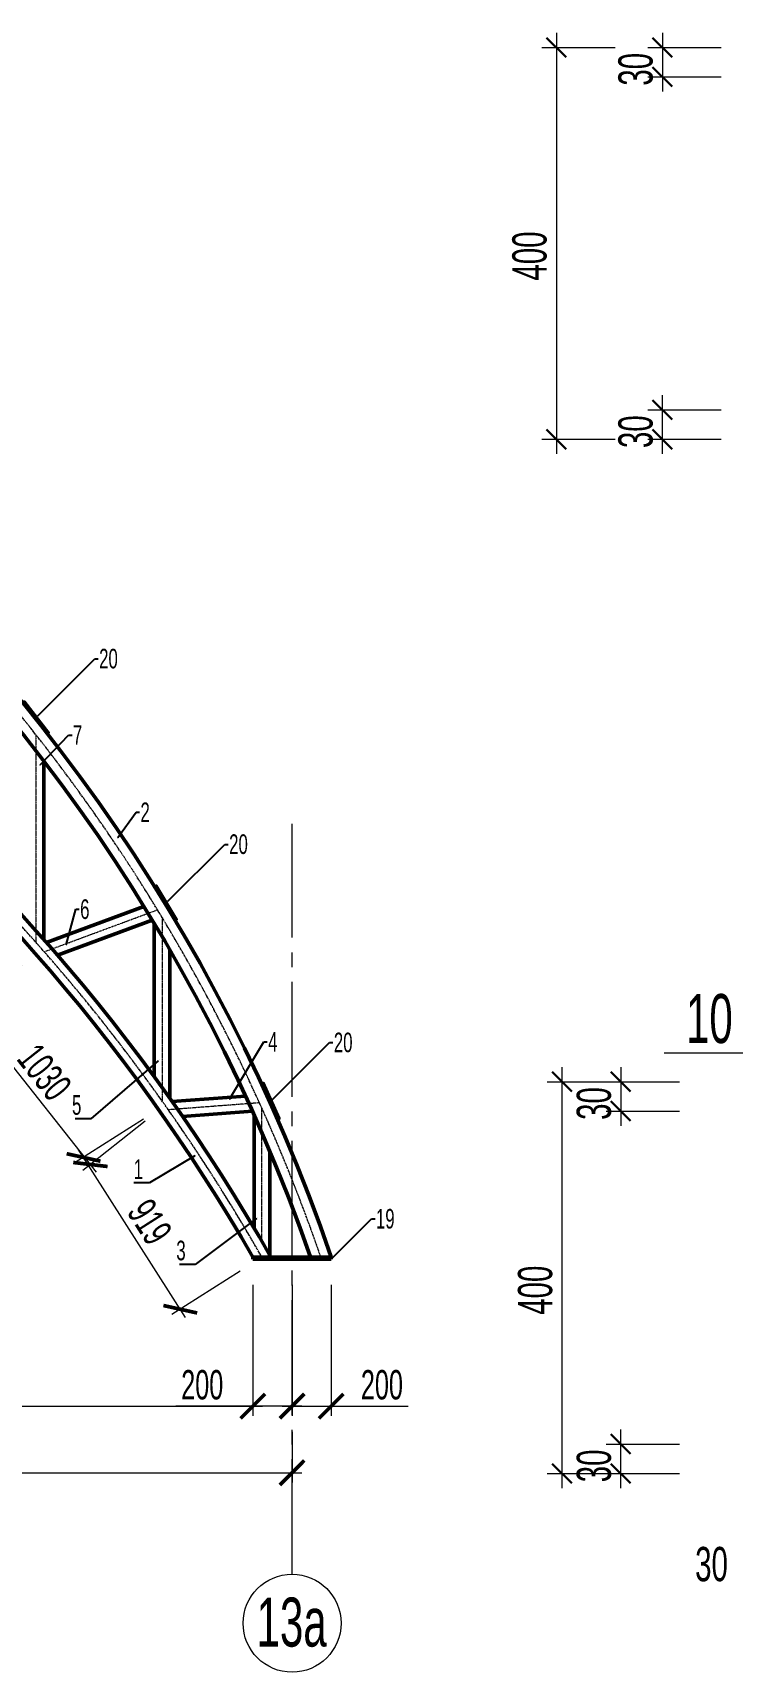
# Model space of a CAD drawing. Extents: x -483223 to 550073, y -164053 to -64662.
# Drawn here: x -178607 to -171463, y -107610 to -90871 of the extents above; entities that cross this region are included whole.
import ezdxf
from ezdxf import colors
from ezdxf.entities.mleader import LeaderData, LeaderLine
from ezdxf.math import Vec2, Vec3

# ---------------------------------------------------------------- set-up
doc = ezdxf.new("R2010")
doc.units = 0
doc.header["$MEASUREMENT"] = 0
doc.linetypes.add('K5LT_AXLED', pattern=[16.25, 11.75, -1.5, 1.5, -1.5])
doc.linetypes.add('K5LT_THIN', pattern=[0])
doc.layers.get('0').update_dxf_attribs({"color": 40, "linetype": 'CONTINUOUS'})
doc.layers.get('Defpoints').update_dxf_attribs({"linetype": 'CONTINUOUS'})
doc.layers.add('tonkie', color=8, linetype='CONTINUOUS', lineweight=15)
doc.layers.add('РОЗМІР', color=250, linetype='CONTINUOUS', lineweight=15)
doc.styles.add('ГОСТ', font='isocpeur.ttf', dxfattribs={"oblique": 10})
doc.styles.add('РОЗМІР', font='ARIALN.TTF', dxfattribs={"width": 0.75})
doc.dimstyles.new('50', dxfattribs={"dimscale": 100, "dimtxt": 3, "dimasz": 2.5, "dimexe": 1, "dimexo": 2.625, "dimtad": 1, "dimdec": 0, "dimlfac": 0.5, "dimtxsty": 'ГОСТ', "dimblk": 'ARCHTICK', "dimcen": 2.5, "dimdle": 1, "dimclrd": 7, "dimclre": 7, "dimclrt": 7, "dimadec": 0, "dimazin": 0, "dimtfac": 1, "dimtdec": 0, "dimtmove": 0, "dimatfit": 3, "dimldrblk": 'ARCHTICK', "dimlwd": -1, "dimlwe": -1, "dimarcsym": 0})

# ---------------------------------------------------------------- blocks, each defined once
blk = doc.blocks.new('_ArchTick')
at = {"color": 0, "linetype": 'ByBlock', "const_width": 0.15}
blk.add_lwpolyline([(-0.5, -0.5), (0.5, 0.5)], dxfattribs=at)
blk = doc.blocks.new('*D469')
at = {"layer": 'Defpoints', "color": 0, "transparency": 16777216}
for p in [(-175959, -104893), (-192929, -105573), (-175959, -105573)]:
    blk.add_point(p, dxfattribs=at)
at = {"layer": 'tonkie', "color": 7, "transparency": 16777216}
for p, q in [((-175959, -105155), (-175959, -105673)), ((-192929, -105310), (-192929, -105473)), ((-193029, -105573), (-175859, -105573))]:
    blk.add_line(p, q, dxfattribs=at)
at = {"layer": 'tonkie', "color": 7, "transparency": 16777216, "xscale": 250, "yscale": 250, "zscale": 250, "rotation": 180}
blk.add_blockref('_ArchTick', (-192929, -105573), dxfattribs=at)
at = {"layer": 'tonkie', "color": 7, "transparency": 16777216, "xscale": 250, "yscale": 250, "zscale": 250}
blk.add_blockref('_ArchTick', (-175959, -105573), dxfattribs=at)
at = {"layer": 'tonkie', "color": 7, "transparency": 16777216, "insert": (-184444, -105357), "char_height": 300, "attachment_point": 5, "style": 'РОЗМІР'}
blk.add_mtext('8485', dxfattribs=at)
blk = doc.blocks.new('*D513')
at = {"layer": 'Defpoints', "color": 0, "transparency": 16777216}
for p in [(-175959, -103393), (-175559, -103393), (-175559, -104893)]:
    blk.add_point(p, dxfattribs=at)
at = {"layer": 'tonkie', "color": 7, "transparency": 16777216}
for p, q in [((-175959, -103655), (-175959, -104993)), ((-175559, -103655), (-175559, -104993)), ((-176059, -104893), (-175559, -104893)), ((-175559, -104893), (-174773, -104893))]:
    blk.add_line(p, q, dxfattribs=at)
at = {"layer": 'tonkie', "color": 7, "transparency": 16777216, "xscale": 250, "yscale": 250, "zscale": 250, "rotation": 180}
blk.add_blockref('_ArchTick', (-175959, -104893), dxfattribs=at)
at = {"layer": 'tonkie', "color": 7, "transparency": 16777216, "xscale": 250, "yscale": 250, "zscale": 250}
blk.add_blockref('_ArchTick', (-175559, -104893), dxfattribs=at)
at = {"layer": 'tonkie', "color": 7, "transparency": 16777216, "insert": (-175041, -104677), "char_height": 300, "attachment_point": 5, "style": 'РОЗМІР'}
blk.add_mtext('200', dxfattribs=at)
blk = doc.blocks.new('*D470')
at = {"layer": 'Defpoints', "color": 0, "transparency": 16777216}
for p in [(-176359, -103393), (-175959, -103393), (-176359, -104893)]:
    blk.add_point(p, dxfattribs=at)
at = {"layer": 'tonkie', "color": 7, "transparency": 16777216}
for p, q in [((-176359, -103655), (-176359, -104993)), ((-175959, -103655), (-175959, -104993)), ((-176359, -104893), (-177144, -104893)), ((-175859, -104893), (-176359, -104893))]:
    blk.add_line(p, q, dxfattribs=at)
at = {"layer": 'tonkie', "color": 7, "transparency": 16777216, "xscale": 250, "yscale": 250, "zscale": 250, "rotation": 180}
blk.add_blockref('_ArchTick', (-176359, -104893), dxfattribs=at)
at = {"layer": 'tonkie', "color": 7, "transparency": 16777216, "xscale": 250, "yscale": 250, "zscale": 250}
blk.add_blockref('_ArchTick', (-175959, -104893), dxfattribs=at)
at = {"layer": 'tonkie', "color": 7, "transparency": 16777216, "insert": (-176876, -104677), "char_height": 300, "attachment_point": 5, "style": 'РОЗМІР'}
blk.add_mtext('200', dxfattribs=at)
blk = doc.blocks.new('*D479')
at = {"layer": 'Defpoints', "color": 0, "transparency": 16777216}
for p in [(-177255, -101822), (-178088, -102354), (-176266, -103373)]:
    blk.add_point(p, dxfattribs=at)
at = {"layer": 'tonkie', "color": 7, "transparency": 16777216}
for p, q in [((-177476, -101963), (-178173, -102407)), ((-177046, -103988), (-178142, -102269)), ((-176488, -103514), (-177185, -103958))]:
    blk.add_line(p, q, dxfattribs=at)
at = {"layer": 'tonkie', "color": 7, "transparency": 16777216, "xscale": 250, "yscale": 250, "zscale": 250}
for p, rotation in [((-178088, -102354), 122.5094949699306), ((-177100, -103904), 302.5094949699306)]:
    blk.add_blockref('_ArchTick', p, dxfattribs=dict(at, rotation=rotation))
at = {"layer": 'tonkie', "color": 7, "transparency": 16777216, "insert": (-177412, -103013), "char_height": 300, "attachment_point": 5, "rotation": 302.5095, "style": 'РОЗМІР'}
blk.add_mtext('919', dxfattribs=at)
blk = doc.blocks.new('*D480')
at = {"layer": 'Defpoints', "color": 0, "transparency": 16777216}
for p in [(-178532, -100206), (-179296, -100810), (-177255, -101822)]:
    blk.add_point(p, dxfattribs=at)
at = {"layer": 'tonkie', "color": 7, "transparency": 16777216}
for p, q in [((-178738, -100369), (-179374, -100872)), ((-177956, -102504), (-179358, -100732)), ((-177460, -101985), (-178097, -102488))]:
    blk.add_line(p, q, dxfattribs=at)
at = {"layer": 'tonkie', "color": 7, "transparency": 16777216, "xscale": 250, "yscale": 250, "zscale": 250}
for p, rotation in [((-179296, -100810), 128.3289358006477), ((-178018, -102426), 308.3289358006477)]:
    blk.add_blockref('_ArchTick', p, dxfattribs=dict(at, rotation=rotation))
at = {"layer": 'tonkie', "color": 7, "transparency": 16777216, "insert": (-178488, -101484), "char_height": 300, "attachment_point": 5, "rotation": 308.3289, "style": 'РОЗМІР'}
blk.add_mtext('1030', dxfattribs=at)
blk = doc.blocks.new('*D481')
at = {"layer": 'Defpoints', "color": 0, "transparency": 16777216}
for p in [(-180056, -98664), (-180736, -99336), (-178532, -100206)]:
    blk.add_point(p, dxfattribs=at)
at = {"layer": 'tonkie', "color": 7, "transparency": 16777216}
for p, q in [((-180242, -98848), (-180807, -99406)), ((-179142, -100950), (-180806, -99265)), ((-178719, -100391), (-179284, -100949))]:
    blk.add_line(p, q, dxfattribs=at)
at = {"layer": 'tonkie', "color": 7, "transparency": 16777216, "xscale": 250, "yscale": 250, "zscale": 250}
for p, rotation in [((-180736, -99336), 134.6423707464829), ((-179213, -100879), 314.6423707464829)]:
    blk.add_blockref('_ArchTick', p, dxfattribs=dict(at, rotation=rotation))
at = {"layer": 'tonkie', "color": 7, "transparency": 16777216, "insert": (-179821, -99956), "char_height": 300, "attachment_point": 5, "rotation": 314.6424, "style": 'РОЗМІР'}
blk.add_mtext('1084', dxfattribs=at)
blk = doc.blocks.new('*D489')
at = {"layer": 'Defpoints', "color": 0, "transparency": 16777216}
for p in [(-176359, -103393), (-192929, -104089), (-176359, -104893)]:
    blk.add_point(p, dxfattribs=at)
at = {"layer": 'tonkie', "color": 7, "transparency": 16777216}
for p, q in [((-176359, -103655), (-176359, -104993)), ((-192929, -104351), (-192929, -104993)), ((-193029, -104893), (-176259, -104893))]:
    blk.add_line(p, q, dxfattribs=at)
at = {"layer": 'tonkie', "color": 7, "transparency": 16777216, "xscale": 250, "yscale": 250, "zscale": 250, "rotation": 180}
blk.add_blockref('_ArchTick', (-192929, -104893), dxfattribs=at)
at = {"layer": 'tonkie', "color": 7, "transparency": 16777216, "xscale": 250, "yscale": 250, "zscale": 250}
blk.add_blockref('_ArchTick', (-176359, -104893), dxfattribs=at)
at = {"layer": 'tonkie', "color": 7, "transparency": 16777216, "insert": (-184644, -104677), "char_height": 300, "attachment_point": 5, "style": 'РОЗМІР'}
blk.add_mtext('8285', dxfattribs=at)

msp = doc.modelspace()

# ---------------------------------------------------------------- linework, layer by layer
at = {"layer": 'tonkie', "color": 0, "linetype": 'K5LT_AXLED'}
for p, q in [((-178573.8371, -98039.8047), (-178573.8371, -100158.8485)), ((-178490.1145, -100253.7992), (-177334.3463, -99825.8254)), ((-177286.4752, -99903.5734), (-177286.4752, -101776.9709)), ((-176291.5743, -101796.7041), (-177222.5331, -101867.4391)), ((-176266.3434, -103212.5873), (-176266.3434, -101852.7752))]:
    msp.add_line(p, q, dxfattribs=at)
at = {"layer": 'tonkie', "color": 0, "lineweight": 50}
for p, q in [((-178493.8371, -98306.2327), (-178493.8371, -100128.501)), ((-178466.3123, -100159.6768), (-177471.9785, -99791.4811)), ((-178353.7397, -100288.609), (-177386.9615, -99930.617)), ((-177366.4752, -99964.5685), (-177366.4752, -101529.191)), ((-177206.4752, -100235.6789), (-177206.4752, -101751.4554)), ((-176433.3088, -101727.2426), (-177183.2873, -101784.2266)), ((-176362.6902, -101882.3381), (-177076.8097, -101936.5976)), ((-176346.3434, -103076.2845), (-176346.3434, -101918.798)), ((-176186.3434, -103351.5056), (-176186.3434, -102287.6179)), ((-175558.5621, -103372.7396), (-176358.5621, -103372.7396)), ((-176358.5621, -103392.7396), (-176358.5621, -103372.7396)), ((-175558.5621, -103392.7396), (-176358.5621, -103392.7396)), ((-175558.5621, -103392.7396), (-175558.5621, -103372.7396))]:
    msp.add_line(p, q, dxfattribs=at)
at = {"layer": 'tonkie', "color": 0, "linetype": 'K5LT_AXLED', "ltscale": 100}
msp.add_line((-175958.5621, -106609.9111), (-175958.5621, -98947.9882), dxfattribs=at)
at = {"layer": 'tonkie', "color": 0, "lineweight": 40}
for points in [[(-178454.2764, -98021.3393), (-178702.129, -97707.3822), (-178692.7103, -97699.9466), (-178444.8577, -98013.9037)], [(-177147.4692, -99928.9939), (-177354.5888, -99586.7929), (-177344.3228, -99580.5794), (-177137.2032, -99922.7803)], [(-176099.8403, -101962.8406), (-176265.1766, -101598.6101), (-176254.2497, -101593.65), (-176088.9134, -101957.8805)]]:
    msp.add_lwpolyline(points, close=True, dxfattribs=at)
at = {"layer": 'tonkie', "color": 0, "linetype": 'K5LT_AXLED'}
for centre, radius, start, end in [((-192928.5621, -109331.5448), 18263.6668, 19.04226521, 83.71310092), ((-192928.5621, -112900.4902), 19193.946, 29.76168322, 75.4986106)]:
    msp.add_arc(centre, radius, start, end, dxfattribs=at)
at = {"layer": 'tonkie', "color": 0, "lineweight": 50}
for centre, radius, start, end in [((-192928.5621, -109331.5448), 18363.6668, 18.9346102, 83.68469523), ((-192928.5621, -109331.5448), 18163.6668, 19.15117664, 83.61486975), ((-192928.5621, -112900.4902), 19113.946, 29.89890332, 75.57513438), ((-192928.5621, -112900.4902), 19273.946, 29.62578758, 75.42257991)]:
    msp.add_arc(centre, radius, start, end, dxfattribs=at)
at = {"layer": 'tonkie', "color": 0, "linetype": 'K5LT_THIN'}
msp.add_arc((-175958.5621, -107109.9111), 500, 0, 359.99999427, dxfattribs=at)
at = {"layer": 'РОЗМІР', "color": 0}
for p, q in [((-173259.4257, -90871.0483), (-173259.4257, -95171.0483)), ((-173259.4257, -90871.0483), (-173259.4257, -95171.0483)), ((-172176.5825, -90871.0483), (-172176.5825, -91471.0483)), ((-173409.4257, -91021.0483), (-172659.4257, -91021.0483)), ((-173409.4257, -91021.0483), (-172659.4257, -91021.0483)), ((-172326.5825, -91021.0483), (-171576.5825, -91021.0483)), ((-172326.5825, -91321.0483), (-171576.5825, -91321.0483)), ((-172176.5825, -95171.0483), (-172176.5825, -94571.0483)), ((-172326.5825, -94721.0483), (-171576.5825, -94721.0483)), ((-173409.4257, -95021.0483), (-172659.4257, -95021.0483)), ((-173409.4257, -95021.0483), (-172659.4257, -95021.0483)), ((-172326.5825, -95021.0483), (-171576.5825, -95021.0483)), ((-173201.8829, -101430.6406), (-173201.8829, -105730.6406)), ((-173201.8829, -101430.6406), (-173201.8829, -105730.6406)), ((-172601.8829, -101430.6406), (-172601.8829, -102030.6406)), ((-171159.2531, -101289.8234), (-172159.2531, -101289.8234)), ((-173351.8829, -101580.6406), (-172601.8829, -101580.6406)), ((-173351.8829, -101580.6406), (-172601.8829, -101580.6406)), ((-173101.8829, -101680.6406), (-173301.8829, -101480.6406)), ((-172751.8829, -101580.6406), (-172001.8829, -101580.6406)), ((-172751.8829, -101880.6406), (-172001.8829, -101880.6406)), ((-172751.8829, -105280.6406), (-172001.8829, -105280.6406)), ((-172601.8829, -105730.6406), (-172601.8829, -105130.6406)), ((-173351.8829, -105580.6406), (-172601.8829, -105580.6406)), ((-173351.8829, -105580.6406), (-172601.8829, -105580.6406)), ((-172751.8829, -105580.6406), (-172001.8829, -105580.6406))]:
    msp.add_line(p, q, dxfattribs=at)
at = {"layer": 'РОЗМІР', "color": 0, "lineweight": 30}
for p, q in [((-173159.4257, -91121.0483), (-173359.4257, -90921.0483)), ((-173159.4257, -91121.0483), (-173359.4257, -90921.0483)), ((-172076.5825, -91121.0483), (-172276.5825, -90921.0483)), ((-172076.5825, -91421.0483), (-172276.5825, -91221.0483)), ((-172076.5825, -94821.0483), (-172276.5825, -94621.0483)), ((-173159.4257, -95121.0483), (-173359.4257, -94921.0483)), ((-173159.4257, -95121.0483), (-173359.4257, -94921.0483)), ((-172076.5825, -95121.0483), (-172276.5825, -94921.0483)), ((-173101.8829, -101680.6406), (-173301.8829, -101480.6406)), ((-172501.8829, -101680.6406), (-172701.8829, -101480.6406)), ((-172501.8829, -101980.6406), (-172701.8829, -101780.6406)), ((-172501.8829, -105380.6406), (-172701.8829, -105180.6406)), ((-173101.8829, -105680.6406), (-173301.8829, -105480.6406)), ((-173101.8829, -105680.6406), (-173301.8829, -105480.6406)), ((-172501.8829, -105680.6406), (-172701.8829, -105480.6406))]:
    msp.add_line(p, q, dxfattribs=at)

# ---------------------------------------------------------------- texts
at = {"layer": 'tonkie', "color": 0, "style": 'РОЗМІР', "width": 0.75}
msp.add_text('13а', height=500, dxfattribs=at).set_placement((-176321.219, -107347.7962))
at = {"layer": 'РОЗМІР', "color": 0, "style": 'РОЗМІР', "width": 0.75}
for s, p in [('30', (-172276.5825, -91411.0483)), ('400', (-173359.4257, -93401.0483)), ('400', (-173359.4257, -93401.0483)), ('30', (-172276.5825, -95111.0483)), ('30', (-172701.8829, -101970.6406)), ('400', (-173301.8829, -103960.6406)), ('400', (-173301.8829, -103960.6406)), ('30', (-172701.8829, -105670.6406))]:
    msp.add_text(s, height=350, rotation=90, dxfattribs=at).set_placement(p)
for s, height, p in [('10', 500, (-171935.7045, -101185.9519)), ('30', 350, (-171841.8829, -106680.6406))]:
    msp.add_text(s, height=height, dxfattribs=at).set_placement(p)

# ---------------------------------------------------------------- dimensions: what is measured, and where the dimension line sits
at = {"layer": 'tonkie', "color": 0}
for p1, p2, distance, picture, middle in [((-178531.9758, -100206.3239), (-180055.5235, -98663.6371), 956.6724, '*D481', (-179820.9764, -99955.6663)), ((-177254.5041, -101822.205), (-178531.9758, -100206.3239), 973.5737, '*D480', (-178487.7861, -101484.2964)), ((-176266.3434, -103372.7396), (-177254.5041, -101822.205), 988.809, '*D479', (-177412.4121, -103012.9867))]:
    dim = msp.add_aligned_dim(p1=p1, p2=p2, distance=distance, dimstyle='50', override={"dimtxsty": 'РОЗМІР'}, dxfattribs=at)
    dim.commit()
    dim.dimension.update_dxf_attribs({"geometry": picture, "text_midpoint": middle})
for p1, picture, middle in [((-192928.5622, -104088.8117), '*D489', (-184643.5621, -104677.0677)), ((-175958.5621, -103392.7396), '*D470', (-176876.1098, -104677.0677))]:
    dim = msp.add_linear_dim(base=(-176358.5621, -104892.7396), p1=p1, p2=(-176358.5621, -103392.7396), angle=180, dimstyle='50', override={"dimtxsty": 'РОЗМІР'}, dxfattribs=at)
    dim.commit()
    dim.dimension.update_dxf_attribs({"geometry": picture, "text_midpoint": middle})
for base, p1, p2, picture, middle in [((-175558.5621, -104892.7396), (-175958.5621, -103392.7396), (-175558.5621, -103392.7396), '*D513', (-175041.0143, -104677.0677)), ((-175958.5621, -105572.7396), (-192928.5622, -105572.7396), (-175958.5621, -104892.7396), '*D469', (-184443.5621, -105357.0677))]:
    dim = msp.add_linear_dim(base=base, p1=p1, p2=p2, dimstyle='50', override={"dimtxsty": 'РОЗМІР'}, dxfattribs=at)
    dim.commit()
    dim.dimension.update_dxf_attribs({"geometry": picture, "text_midpoint": middle})

# ---------------------------------------------------------------- leaders
at = {"layer": 'tonkie', "color": 0, "ltscale": 50}
ml = msp.add_multileader_mtext('Standard', dxfattribs=at)
ml.set_content('20', style='РОЗМІР')
ml.set_leader_properties()
ml.build(insert=Vec2(0, 0))
ml.multileader.update_dxf_attribs({"text_right_attachment_type": 6, "dogleg_length": 0.36, "arrow_head_size": 18})
ctx = ml.context
ctx.base_point, ctx.char_height, ctx.arrow_head_size, ctx.landing_gap_size, ctx.plane_origin = Vec3(-177938.2354, -97262.3765), 200, 18, 9, Vec3(-178568.784, -97856.9251)
ctx.right_attachment = 6
notes = []
notes.append((ctx, [(0, (1, 1, 0), (-177974.2354, -97262.3765), (1, 0), 36, [(0, [(-178568.784, -97856.9251)], 0, [])])]))
ctx.mtext.insert, ctx.mtext.flow_direction = Vec3(-177929.2354, -97160.6712), 5
ml = msp.add_multileader_mtext('Standard', dxfattribs=at)
ml.set_content('7', style='РОЗМІР')
ml.set_leader_properties()
ml.build(insert=Vec2(0, 0))
ml.multileader.update_dxf_attribs({"text_right_attachment_type": 6, "dogleg_length": 0.36, "arrow_head_size": 18})
ctx = ml.context
ctx.base_point, ctx.char_height, ctx.arrow_head_size, ctx.landing_gap_size, ctx.plane_origin = Vec3(-178205.871, -98040.7983), 200, 18, 9, Vec3(-178543.2212, -98360.1485)
ctx.right_attachment = 6
notes.append((ctx, [(1, (1, 1, 0), (-178241.871, -98040.7983), (1, 0), 36, [(0, [(-178543.2212, -98360.1485)], 0, [])])]))
ctx.mtext.insert, ctx.mtext.flow_direction = Vec3(-178196.871, -97940.7983), 5
ml = msp.add_multileader_mtext('Standard', dxfattribs=at)
ml.set_content('2', style='РОЗМІР')
ml.set_leader_properties()
ml.build(insert=Vec2(0, 0))
ml.multileader.update_dxf_attribs({"text_right_attachment_type": 6, "dogleg_length": 0.36, "arrow_head_size": 18})
ctx = ml.context
ctx.base_point, ctx.char_height, ctx.arrow_head_size, ctx.landing_gap_size, ctx.plane_origin = Vec3(-177515.8207, -98829.9698), 200, 18, 9, Vec3(-177747.629, -99101.9632)
ctx.right_attachment = 6
notes.append((ctx, [(1, (1, 1, 0), (-177551.8207, -98829.9698), (1, 0), 36, [(0, [(-177747.629, -99101.9632)], 0, [])])]))
ctx.mtext.insert, ctx.mtext.flow_direction = Vec3(-177506.8207, -98729.9698), 5
ml = msp.add_multileader_mtext('Standard', dxfattribs=at)
ml.set_content('20', style='РОЗМІР')
ml.set_leader_properties()
ml.build(insert=Vec2(0, 0))
ml.multileader.update_dxf_attribs({"text_right_attachment_type": 6, "dogleg_length": 0.36, "arrow_head_size": 18})
ctx = ml.context
ctx.base_point, ctx.char_height, ctx.arrow_head_size, ctx.landing_gap_size, ctx.plane_origin = Vec3(-176610.2144, -99157.1312), 200, 18, 9, Vec3(-177240.763, -99751.6798)
ctx.right_attachment = 6
notes.append((ctx, [(0, (1, 1, 0), (-176646.2144, -99157.1312), (1, 0), 36, [(0, [(-177240.763, -99751.6798)], 0, [])])]))
ctx.mtext.insert, ctx.mtext.flow_direction = Vec3(-176601.2144, -99055.4259), 5
ml = msp.add_multileader_mtext('Standard', dxfattribs=at)
ml.set_content('6', style='РОЗМІР')
ml.set_leader_properties()
ml.build(insert=Vec2(0, 0))
ml.multileader.update_dxf_attribs({"text_right_attachment_type": 6, "dogleg_length": 0.36, "arrow_head_size": 18})
ctx = ml.context
ctx.base_point, ctx.char_height, ctx.arrow_head_size, ctx.landing_gap_size, ctx.plane_origin = Vec3(-178132.0428, -99820.7589), 200, 18, 9, Vec3(-178268.7304, -100200.0166)
ctx.right_attachment = 6
notes.append((ctx, [(0, (1, 1, 0), (-178168.0428, -99820.7589), (1, 0), 36, [(0, [(-178268.7304, -100200.0166)], 0, [])])]))
ctx.mtext.insert, ctx.mtext.flow_direction = Vec3(-178123.0428, -99719.0536), 5
ml = msp.add_multileader_mtext('Standard', dxfattribs=at)
ml.set_content('4', style='РОЗМІР')
ml.set_leader_properties()
ml.build(insert=Vec2(0, 0))
ml.multileader.update_dxf_attribs({"text_right_attachment_type": 6, "dogleg_length": 0.36, "arrow_head_size": 18})
ctx = ml.context
ctx.base_point, ctx.char_height, ctx.arrow_head_size, ctx.landing_gap_size, ctx.plane_origin = Vec3(-176212.0408, -101173.1186), 200, 18, 9, Vec3(-176606.6903, -101775.1956)
ctx.right_attachment = 6
notes.append((ctx, [(1, (1, 1, 0), (-176248.0408, -101173.1186), (1, 0), 36, [(0, [(-176606.6903, -101775.1956)], 0, [])])]))
ctx.mtext.insert, ctx.mtext.flow_direction = Vec3(-176203.0408, -101073.1186), 5
ml = msp.add_multileader_mtext('Standard', dxfattribs=at)
ml.set_content('20', style='РОЗМІР')
ml.set_leader_properties()
ml.build(insert=Vec2(0, 0))
ml.multileader.update_dxf_attribs({"text_right_attachment_type": 6, "dogleg_length": 0.36, "arrow_head_size": 18})
ctx = ml.context
ctx.base_point, ctx.char_height, ctx.arrow_head_size, ctx.landing_gap_size, ctx.plane_origin = Vec3(-175541.0329, -101181.2167), 200, 18, 9, Vec3(-176171.5815, -101775.7653)
ctx.right_attachment = 6
notes.append((ctx, [(0, (1, 1, 0), (-175577.0329, -101181.2167), (1, 0), 36, [(0, [(-176171.5815, -101775.7653)], 0, [])])]))
ctx.mtext.insert, ctx.mtext.flow_direction = Vec3(-175532.0329, -101079.5114), 5
ml = msp.add_multileader_mtext('Standard', dxfattribs=at)
ml.set_content('5', style='РОЗМІР')
ml.set_leader_properties()
ml.build(insert=Vec2(0, 0))
ml.multileader.update_dxf_attribs({"text_right_attachment_type": 6, "dogleg_length": 0.36, "arrow_head_size": 18})
ctx = ml.context
ctx.base_point, ctx.char_height, ctx.arrow_head_size, ctx.landing_gap_size, ctx.plane_origin = Vec3(-178149.1962, -101821.5601), 200, 18, 9, Vec3(-177314.0008, -101355.5664)
ctx.right_attachment, ctx.text_align_type = 6, 2
notes.append((ctx, [(1, (1, 1, 0), (-178013.6478, -101959.8548), (-1, 0), 36, [(0, [(-177314.0008, -101355.5664)], 0, [])])]))
ctx.mtext.insert, ctx.mtext.alignment, ctx.mtext.flow_direction = Vec3(-178110.4327, -101718.1495), 3, 5
ml = msp.add_multileader_mtext('Standard', dxfattribs=at)
ml.set_content('1', style='РОЗМІР')
ml.set_leader_properties()
ml.build(insert=Vec2(0, 0))
ml.multileader.update_dxf_attribs({"text_right_attachment_type": 6, "dogleg_length": 0.36, "arrow_head_size": 18})
ctx = ml.context
ctx.base_point, ctx.char_height, ctx.arrow_head_size, ctx.landing_gap_size, ctx.plane_origin = Vec3(-177514.0325, -102473.8035), 200, 18, 9, Vec3(-176934.903, -102327.2882)
ctx.right_attachment, ctx.text_align_type = 6, 2
notes.append((ctx, [(1, (1, 1, 0), (-177414.7051, -102613.8035), (-1, 0), 36, [(0, [(-176934.903, -102327.2882)], 0, [])])]))
ctx.mtext.insert, ctx.mtext.alignment, ctx.mtext.flow_direction = Vec3(-177481.0444, -102373.8035), 3, 5
ml = msp.add_multileader_mtext('Standard', dxfattribs=at)
ml.set_content('19', style='РОЗМІР')
ml.set_leader_properties()
ml.build(insert=Vec2(0, 0))
ml.multileader.update_dxf_attribs({"text_right_attachment_type": 6, "dogleg_length": 0.36, "arrow_head_size": 18})
ctx = ml.context
ctx.base_point, ctx.char_height, ctx.arrow_head_size, ctx.landing_gap_size, ctx.plane_origin = Vec3(-175111.3758, -102981.5534), 200, 18, 9, Vec3(-175558.5621, -103392.7396)
ctx.right_attachment = 6
notes.append((ctx, [(0, (1, 1, 0), (-175147.3758, -102981.5534), (1, 0), 36, [(0, [(-175558.5621, -103392.7396)], 0, [])])]))
ctx.mtext.insert, ctx.mtext.flow_direction = Vec3(-175102.3758, -102879.8481), 5
ml = msp.add_multileader_mtext('Standard', dxfattribs=at)
ml.set_content('3', style='РОЗМІР')
ml.set_leader_properties()
ml.build(insert=Vec2(0, 0))
ml.multileader.update_dxf_attribs({"text_right_attachment_type": 6, "dogleg_length": 0.36, "arrow_head_size": 18})
ctx = ml.context
ctx.base_point, ctx.char_height, ctx.arrow_head_size, ctx.landing_gap_size, ctx.plane_origin = Vec3(-177081.9845, -103307.4021), 200, 18, 9, Vec3(-176306.232, -102966.8078)
ctx.right_attachment, ctx.text_align_type = 6, 2
notes.append((ctx, [(1, (1, 1, 0), (-176947.4593, -103445.6967), (-1, 0), 36, [(0, [(-176306.232, -102966.8078)], 0, [])])]))
ctx.mtext.insert, ctx.mtext.alignment, ctx.mtext.flow_direction = Vec3(-177045.2674, -103203.9914), 3, 5
for ctx, leaders in notes:
    for number, flags, end, landing, length, lines in leaders:
        leader = LeaderData()
        leader.index, (leader.has_last_leader_line, leader.has_dogleg_vector, leader.attachment_direction) = number, flags
        leader.last_leader_point, leader.dogleg_vector, leader.dogleg_length = Vec3(end), Vec3(landing), length
        for number, points, colour, breaks in lines:
            line = LeaderLine()
            line.index, line.vertices, line.color, line.breaks = number, Vec3.list(points), colors.encode_raw_color(colour), breaks
            leader.lines.append(line)
        ctx.leaders.append(leader)

doc.saveas('drawing.dxf')
